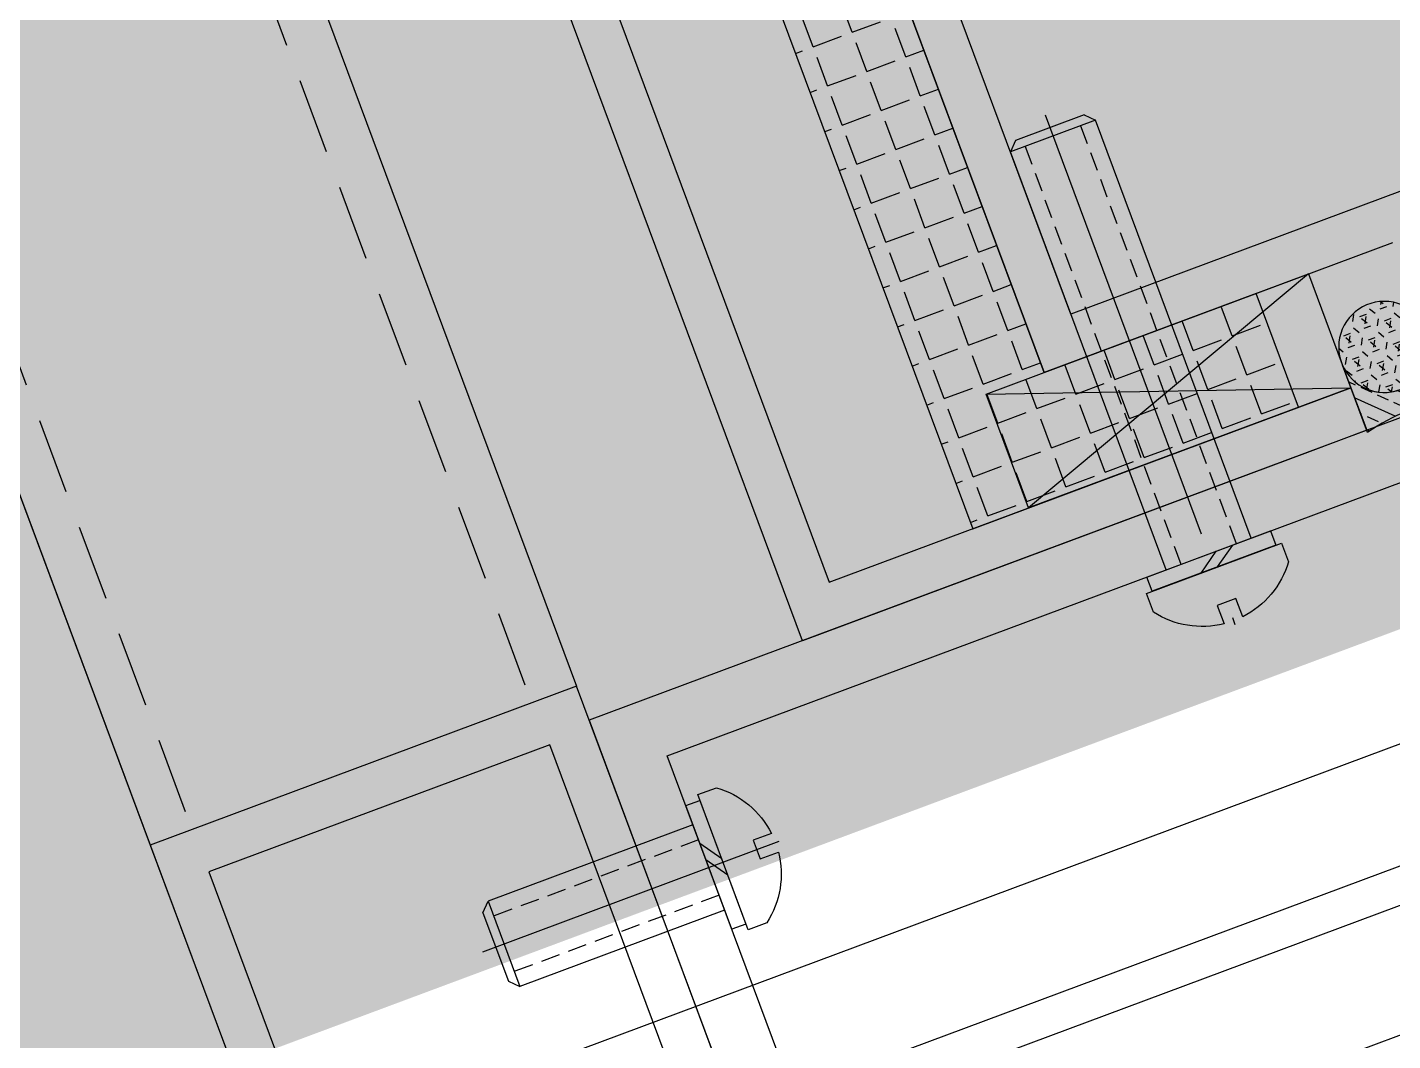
# Model space of a CAD drawing. Extents: x 12199666 to 24617114, y 1197707 to 2548648.
# Drawn here: x 12306438.7 to 12306528.7, y 1247814.3 to 1247881.1 of the extents above; entities that cross this region are included whole.
import ezdxf

# ---------------------------------------------------------------- set-up
doc = ezdxf.new("R2010")
doc.units = 0
doc.header["$LTSCALE"] = 10
doc.header["$MEASUREMENT"] = 0
for name, pattern in [('TX-PLAN-T1-F11$0$CENTER', [2, 1.25, -0.25, 0.25, -0.25]), ('TX-PLAN-T1-F11$0$CENTER2', [1.125, 0.75, -0.125, 0.125, -0.125]), ('TX-PLAN-T1-F11$0$CONTINOUS', [0]), ('TX-PLAN-T1-F11$0$DASHED', [0.75, 0.5, -0.25]), ('TX-PLAN-T1-F11$0$HIDDEN', [0.375, 0.25, -0.125])]:
    doc.linetypes.add(name, pattern=pattern)
for name, color, linetype in [('TX-PLAN-T1-F11$0$01', 1, 'Continuous'), ('TX-PLAN-T1-F11$0$F-Alum', 4, 'Continuous'), ('TX-PLAN-T1-F11$0$F-dashed line', 8, 'TX-PLAN-T1-F11$0$DASHED'), ('TX-PLAN-T1-F11$0$F-Misc', 1, 'Continuous'), ('TX-PLAN-T1-F11$0$F_MISC', 8, 'Continuous'), ('TX-PLAN-T1-F11$0$HAT', 155, 'Continuous'), ('TX-PLAN-T1-F11$0$Hatch', 8, 'Continuous'), ('TX-PLAN-T1-F11$0$中心线', 1, 'TX-PLAN-T1-F11$0$CENTER2'), ('TX-PLAN-T1-F11$0$虚线', 8, 'TX-PLAN-T1-F11$0$HIDDEN'), ('TX-PLAN-T1-F11$0$螺栓钉类', 241, 'Continuous')]:
    doc.layers.add(name, color=color, linetype=linetype)
doc.layers.add('TX-PLAN-T1-F11$0$_EDO-ALUMINIUM-SECTION', color=90, linetype='Continuous', lineweight=30)
doc.layers.add('TX-PLAN-T1-F11$0$幕墙线', color=114, linetype='Continuous', lineweight=30)
doc.layers.add('TX-PLAN-T1-F11$0$bangong', color=5, linetype='Continuous', true_color=0x0000ff)

# ---------------------------------------------------------------- blocks, each defined once
blk = doc.blocks.new('*U181')
at = {"layer": 'TX-PLAN-T1-F11$0$HAT'}
h = blk.add_hatch(dxfattribs=at)
h.set_pattern_fill('ANSI33', color=256, scale=0.5)
h.set_pattern_definition([(44.99999999999999, (-42960.06277537793, -11922.42191400856), (-1.122532015133644, 1.122532015133644), []), (44.99999999999999, (-42958.94024287794, -11922.42191400856), (-1.122532015133644, 1.122532015133644), [0.7937500000000004, -0.3968750000000002])])
edge = h.paths.add_edge_path()
edge.add_arc((3, 11.082361000701), 11.48123361620425, 254.8530260690202, 285.14697393097975, ccw=False)
edge.add_line((0, -1.77635683940025e-15), (0, -4.746772359798345))
edge.add_arc((3, -4.902934290748822), 3.004061675245397, 2.979783772836811, 177.0202162271633, ccw=False)
edge.add_line((6, -4.746772359798345), (6, -1.77635683940025e-15))
h = blk.add_hatch(dxfattribs=at)
h.set_pattern_fill('HEX', color=256, scale=0.5)
h.set_pattern_definition([(0, (-42960.06277537793, -11922.42191400856), (0, 0.8248889999999994), [0.47625, -0.9525]), (120, (-42960.06277537793, -11922.42191400856), (-0.7143748293023419, -0.4124444999999997), [0.4762499999999995, -0.9524999999999989]), (59.99999999999999, (-42959.58652537793, -11922.42191400856), (-0.7143748293023419, 0.4124444999999999), [0.4762499999999997, -0.9524999999999995])])
edge = h.paths.add_edge_path()
edge.add_arc((3, -4.902934290748819), 3.004061675245397, 0, 360)
at = {"layer": 'TX-PLAN-T1-F11$0$01'}
blk.add_lwpolyline([(6, -1.77635683940025e-15, -0.1329575385010826), (0, -1.77635683940025e-15), (0, -4.746772359798345, -0.9492999147649731), (6, -4.746772359798345)], format="xyb", close=True, dxfattribs=at)
blk.add_circle((3, -4.902934290748819), 3.004061675245397, dxfattribs=at)
blk = doc.blocks.new('*U175')
at = {"layer": 'TX-PLAN-T1-F11$0$中心线', "color": 1, "linetype": 'TX-PLAN-T1-F11$0$CENTER', "ltscale": 2.357947691000002}
blk.add_line((-2.842170943040401e-14, 30.90048662063384), (2.842170943040401e-14, -4.956409502317115), dxfattribs=at)
at = {"layer": 'TX-PLAN-T1-F11$0$虚线', "linetype": 'TX-PLAN-T1-F11$0$HIDDEN', "ltscale": 0.5}
for p, q in [((-1.948286311568523, 1.13686837721616e-13), (-1.94828631156858, 30.00000000000011)), ((1.948286311568523, 1.13686837721616e-13), (1.948286311568467, 30.00000000000011))]:
    blk.add_line(p, q, dxfattribs=at)
at = {"layer": 'TX-PLAN-T1-F11$0$螺栓钉类', "color": 241, "linetype": 'Continuous'}
for p, q in [((-2.40807576862025, 30.00000000000011), (-2.999791744951636, 29.40828402366867)), ((2.408075768620193, 30.00000000000011), (-2.408075768620307, 30)), ((2.408075768620193, 30.00000000000011), (2.99979174495158, 29.40828402366867)), ((2.99979174495158, 29.40828402366867), (-2.999791744951636, 29.40828402366867)), ((-2.999791744951636, 1.13686837721616e-13), (-2.999791744951636, 29.40828402366867)), ((2.999791744951636, 1.13686837721616e-13), (2.99979174495158, 29.40828402366867)), ((-0.9100693464279175, -1), (0.5333063006401062, 0)), ((0.2446311712265015, -1), (1.688006818294525, 0))]:
    blk.add_line(p, q, dxfattribs=at)
blk.add_lwpolyline([(4.350000023841858, 0), (4.350000023841858, -1), (-4.350000023841858, -1), (-4.350000023841858, 0)], close=True, dxfattribs=at)
blk.add_lwpolyline([(-4.75, -1), (4.75, -1), (4.75, -2.319999992847443, -0.2072557309237045), (0.6600000262260437, -4.663157165050507), (0.6600000262260437, -3.379999995231628), (-0.6600000262260437, -3.379999995231628), (-0.6600000262260437, -4.663157165050507, -0.2072557309237047), (-4.75, -2.319999992847443)], format="xyb", close=True, dxfattribs=at)
blk = doc.blocks.new('*U176')
at = {"layer": 'TX-PLAN-T1-F11$0$F-Misc'}
blk.add_lwpolyline([(0, -8), (0, 0), (-22.6862628114484, 0), (-22.6862628114484, -8)], close=True, dxfattribs=at)
for points in [[(0, -8), (-22.6862628114484, 0)], [(-22.6862628114484, -8), (0, 0)]]:
    blk.add_lwpolyline(points, dxfattribs=at)
blk = doc.blocks.new('*U172')
at = {"layer": 'TX-PLAN-T1-F11$0$中心线', "color": 1, "linetype": 'TX-PLAN-T1-F11$0$CENTER', "ltscale": 2.357947691000002}
blk.add_line((-4.263256414560601e-14, 15.90048662063384), (1.4210854715202e-14, -4.956409502317115), dxfattribs=at)
at = {"layer": 'TX-PLAN-T1-F11$0$虚线', "linetype": 'TX-PLAN-T1-F11$0$HIDDEN', "ltscale": 0.5}
for p, q in [((-1.948286311568509, 1.13686837721616e-13), (-1.948286311568566, 15.00000000000011)), ((1.948286311568523, 1.13686837721616e-13), (1.948286311568481, 15.00000000000011))]:
    blk.add_line(p, q, dxfattribs=at)
at = {"layer": 'TX-PLAN-T1-F11$0$螺栓钉类', "color": 241, "linetype": 'Continuous'}
for p, q in [((-2.40807576862025, 15.00000000000011), (-2.999791744951651, 14.40828402366867)), ((2.999791744951594, 14.40828402366867), (-2.999791744951636, 14.40828402366867)), ((-2.999791744951622, 1.13686837721616e-13), (-2.999791744951651, 14.40828402366867)), ((2.408075768620179, 15.00000000000011), (-2.408075768620321, 15)), ((2.408075768620179, 15.00000000000011), (2.999791744951594, 14.40828402366867)), ((2.999791744951636, 1.13686837721616e-13), (2.999791744951594, 14.40828402366867)), ((-0.9100693464279175, -1), (0.5333063006401062, 0)), ((0.2446311712265015, -1), (1.688006818294525, 0))]:
    blk.add_line(p, q, dxfattribs=at)
blk.add_lwpolyline([(4.350000023841858, 0), (4.350000023841858, -1), (-4.350000023841858, -1), (-4.350000023841858, 0)], close=True, dxfattribs=at)
blk.add_lwpolyline([(-4.75, -1), (4.75, -1), (4.75, -2.319999992847443, -0.2072557309237045), (0.6600000262260437, -4.663157165050507), (0.6600000262260437, -3.379999995231628), (-0.6600000262260437, -3.379999995231628), (-0.6600000262260437, -4.663157165050507, -0.2072557309237047), (-4.75, -2.319999992847443)], format="xyb", close=True, dxfattribs=at)
blk = doc.blocks.new('TX-PLAN-T1-F11$0$TY001')
at = {"layer": 'TX-PLAN-T1-F11$0$Hatch'}
h = blk.add_hatch(dxfattribs=at)
h.set_pattern_fill('ANGLE', color=256, scale=9.999999999999996, angle=30.01599999723185)
h.set_pattern_definition([(30.0159999972559, (7246.22157835518, 83575.31519769797), (-1.375665006030534, 2.381185795183361), [2, -0.7500000000000002]), (120.0160000000013, (7246.22157835518, 83575.31519769797), (-2.381185795183363, -1.375665006030534), [1.999999999999999, -0.7499999999999996])])
h.paths.add_polyline_path([(395.1316129525658, -567.8030403436424), (414.1003057919443, -600.6366324613191), (433.9531735060737, -589.1610641976877), (429.9512389430311, -582.2339782480558), (417.0254576245788, -589.7076110518392), (402.0586998956278, -563.801105020364)])
at = {"layer": 'TX-PLAN-T1-F11$0$F-Alum', "flags": 128}
for points in [[(53.01061472645961, -31.80457267696329), (390.065040307818, -615.223651404347)], [(27.04169836640358, -46.80740425240947), (364.0961239619646, -630.2264829897904)]]:
    blk.add_lwpolyline(points, dxfattribs=at)
at = {"layer": 'TX-PLAN-T1-F11$0$F-Alum'}
for points in [[(439.369238186162, -573.3344405092794), (418.1223877749871, -585.6092291673849), (325.3936407528818, -425.1025364142552), (325.3857700543012, -381.800288240629), (399.198695463594, -339.1568885540619, -0.4142135618083592), (400.5648230256047, -339.522532479692), (502.0939028023276, -515.2627032643359, -0.4142135629305874), (501.7282588758972, -516.6288308289368), (442.4707817491144, -550.8632155012601, 0.4142135623737295), (442.397652963642, -551.1364410138922), (451.2549298969097, -566.4678058499121)], [(309.3460307866335, -439.5040731506597), (405.3548687912989, -605.6890643946535), (437.1462707237806, -587.3224317001004), (438.6470144910272, -589.9200927575439), (435.1871296027675, -591.9189461415081), (435.1871296027675, -591.9189461415081), (404.2579426011071, -609.7874283735582), (306.4801450439263, -440.5405095017923, -0.1317235220179792), (306.3460307864007, -440.0402676794038), (306.3460307864007, -376.5853972057666), (335.2009771130979, -359.9152406854846), (336.701702574268, -362.5128979166475), (309.3460307866335, -378.3168895531417), (309.3460307866335, -439.5040731506597)]]:
    blk.add_lwpolyline(points, format="xyb", dxfattribs=at)
for points in [[(322.3892650641501, -380.066776734122), (322.3920172178186, -425.9033668380289), (405.9924112183508, -570.6101344211784)], [(405.992411069572, -570.610134214352), (405.9924110961147, -570.6101342096663), (417.0254560769536, -589.7076119458216), (438.272306634346, -577.4328233589913)], [(495.5832769325934, -601.067196193093), (495.5832769325934, -601.0671961930348), (474.8020190792158, -613.0729998740571), (474.8020190792158, -613.0729998739698), (386.1010766436812, -664.3175448094407)], [(381.2788209777791, -657.8256456259696), (381.2597441703547, -657.8366667300434), (380.0398544089403, -655.7251176545396), (455.8812394279521, -611.9098305052466), (454.8807539343834, -610.1780535563303), (456.612525985809, -609.1775708921195), (457.6130086500198, -610.909342943618), (474.7123976727016, -601.0306235656317)]]:
    blk.add_lwpolyline(points, dxfattribs=at)
at = {"layer": 'TX-PLAN-T1-F11$0$F-Alum', "linetype": 'TX-PLAN-T1-F11$0$CONTINOUS', "ltscale": 15555}
blk.add_lwpolyline([(386.8719783208799, -654.5943518436106), (467.0768878774252, -608.2581576754019), (467.1865810544696, -607.8483194061846), (467.5964193237014, -607.9580125833891), (503.7120713072363, -587.0931818447134, -0.2963790067036685), (504.2562180578243, -587.1217130389268), (509.5048460268881, -591.414830050373), (509.7787096002139, -592.4164107431134, 0.5575365158333588), (510.0783953033388, -592.5775490900851), (510.7740861696657, -592.1756327085313, 0.2840790438404123), (511.0230586079415, -591.712592832002), (510.4276106373873, -587.9536942196864, 0.1428492727586986), (510.3876624978147, -587.7905220380635), (509.6092513059266, -586.4431433763093), (508.8299541363958, -586.8933610143285, -1), (507.7294221322518, -584.988412377832), (509.1581635049079, -584.1629961035942, 0.414213562373095), (509.2678566819523, -583.753157834406), (509.2678566819523, -583.753157834406)], format="xyb", dxfattribs=at)
at = {"layer": 'TX-PLAN-T1-F11$0$F-Alum'}
blk.add_lwpolyline([(391.2619891064242, -617.2954965759709), (405.0996182784438, -641.2475240616332), (408.5631612532306, -639.2465567802428), (396.7264993626159, -618.7580722694256), (444.9104555265512, -590.9211086545547), (442.9094882453792, -587.4575656796806)], close=True, dxfattribs=at)
at = {"layer": 'TX-PLAN-T1-F11$0$F-Alum', "flags": 128}
for points in [[(390.0650403141044, -615.2236514189717), (364.0961239619646, -630.2264829897904), (379.1033785305917, -656.2030552287761), (405.0722948824987, -641.2002236579137)], [(388.9681085431948, -619.3220341097767), (368.1945066549815, -631.3234147612529), (380.2003103015013, -652.104672537942), (400.9739121897146, -640.1032918864366)]]:
    blk.add_lwpolyline(points, close=True, dxfattribs=at)
at = {"layer": 'TX-PLAN-T1-F11$0$F-dashed line', "flags": 128}
for points in [[(50.2786876456812, -33.38286887168942), (387.3331132275052, -616.8019476004993)], [(29.57848780532368, -45.34184349645511), (366.632913393667, -628.760922236208)]]:
    blk.add_lwpolyline(points, dxfattribs=at)
at = {"layer": 'TX-PLAN-T1-F11$0$Hatch'}
blk.add_lwpolyline([(395.1316129525658, -567.8030403436424), (414.1003057919443, -600.6366324613191), (433.9531735060737, -589.1610641976877), (429.9512389430311, -582.2339782480558), (417.0254576245788, -589.7076110518392), (402.0586998956278, -563.801105020364), (395.1316129525658, -567.8030403436424)], dxfattribs=at)
at = {"layer": 'TX-PLAN-T1-F11$0$F_MISC'}
for name, p, rotation in [('*U175', (429.7242123964243, -599.6945455227251), 30.01599997489868), ('*U172', (400.6532278016675, -625.5549759573041), 120.0159999748988)]:
    blk.add_blockref(name, p, dxfattribs=dict(at, rotation=rotation))
at = {"layer": 'TX-PLAN-T1-F11$0$F_MISC', "xscale": -1}
for name, p, rotation in [('*U176', (437.1462681673001, -587.3224272751977), 210.0159999543231), ('*U181', (438.7231108162086, -590.0518104999501, -4.506888568539212e-07), 210.0159999748984)]:
    blk.add_blockref(name, p, dxfattribs=dict(at, rotation=rotation))
blk = doc.blocks.new('TX-PLAN-T1-F11$0$A$C21521A5F')
at = {"rotation": 90}
blk.add_blockref('TX-PLAN-T1-F11$0$TY001', (388.7170751225203, 9260.219757124782, 0.0004146164392175001), dxfattribs=at)
blk = doc.blocks.new('TX-PLAN-T1-F11$0$标准层幕墙0118')
at = {"color": 3, "rotation": 270}
blk.add_blockref('TX-PLAN-T1-F11$0$A$C21521A5F', (4239.780242875684, -661.2834627595585, -0.0004146164392191649), dxfattribs=at)
blk = doc.blocks.new('TX-PLAN-T1-F11')
at = {"layer": 'TX-PLAN-T1-F11$0$bangong', "const_width": 100}
blk.add_lwpolyline([(12308620.76584129, 1247867.476890152), (12307993.00973681, 1247639.511779728), (12307945.48375932, 1247621.797375508), (12307689.07939193, 1248311.068225762), (12307684.4220081, 1248314.668303085), (12307626.95596957, 1248293.248930163), (12306513.91270086, 1247889.055279398), (12306466.38672336, 1247871.340875179), (12306209.98235598, 1248560.611725432), (12306205.32497215, 1248564.211802755), (12306147.85893361, 1248542.792429833), (12305034.8156649, 1248138.598779068), (12304987.2896874, 1248120.884374849), (12304730.88532002, 1248810.155225102), (12304726.2279362, 1248813.755302425), (12304668.76189766, 1248792.335929503), (12303555.71862895, 1248388.142278738)], dxfattribs=at)
at = {"layer": 'TX-PLAN-T1-F11$0$幕墙线'}
blk.add_lwpolyline([(12320853.42358575, 1246069.463993158), (12319874.15551759, 1245556.942988943), (12319504.51685508, 1246263.291677854), (12318287.46267927, 1245809.710601544), (12318025.41949917, 1246512.835058284), (12316808.36415329, 1246059.258099326), (12316546.32246322, 1246762.378557954), (12315329.26860736, 1246308.797600885), (12315067.22542752, 1247011.922057721), (12313850.17157141, 1246558.341100555), (12313588.12839157, 1247261.465557391), (12312371.07304542, 1246807.888598337), (12312109.03135535, 1247511.009056965), (12310891.9774995, 1247057.428099896), (12310629.93431965, 1247760.552556732), (12309412.88046354, 1247306.971599566), (12309150.8372837, 1248010.096056402), (12307933.78342759, 1247556.515099236), (12307671.74024774, 1248259.639556072), (12306454.68639163, 1247806.058598906), (12306192.64321179, 1248509.183055742), (12304975.58935568, 1248055.602098577), (12304713.54617583, 1248758.726555413), (12303496.49231972, 1248305.145598247)], dxfattribs=at)
at = {"layer": 'TX-PLAN-T1-F11$0$_EDO-ALUMINIUM-SECTION', "rotation": 350.4236156863823}
blk.add_blockref('TX-PLAN-T1-F11$0$标准层幕墙0118', (12293055.45042718, 1251790.443008234), dxfattribs=at)

msp = doc.modelspace()

# ---------------------------------------------------------------- block references
msp.add_blockref('TX-PLAN-T1-F11', (0, 0))

doc.saveas('drawing.dxf')
